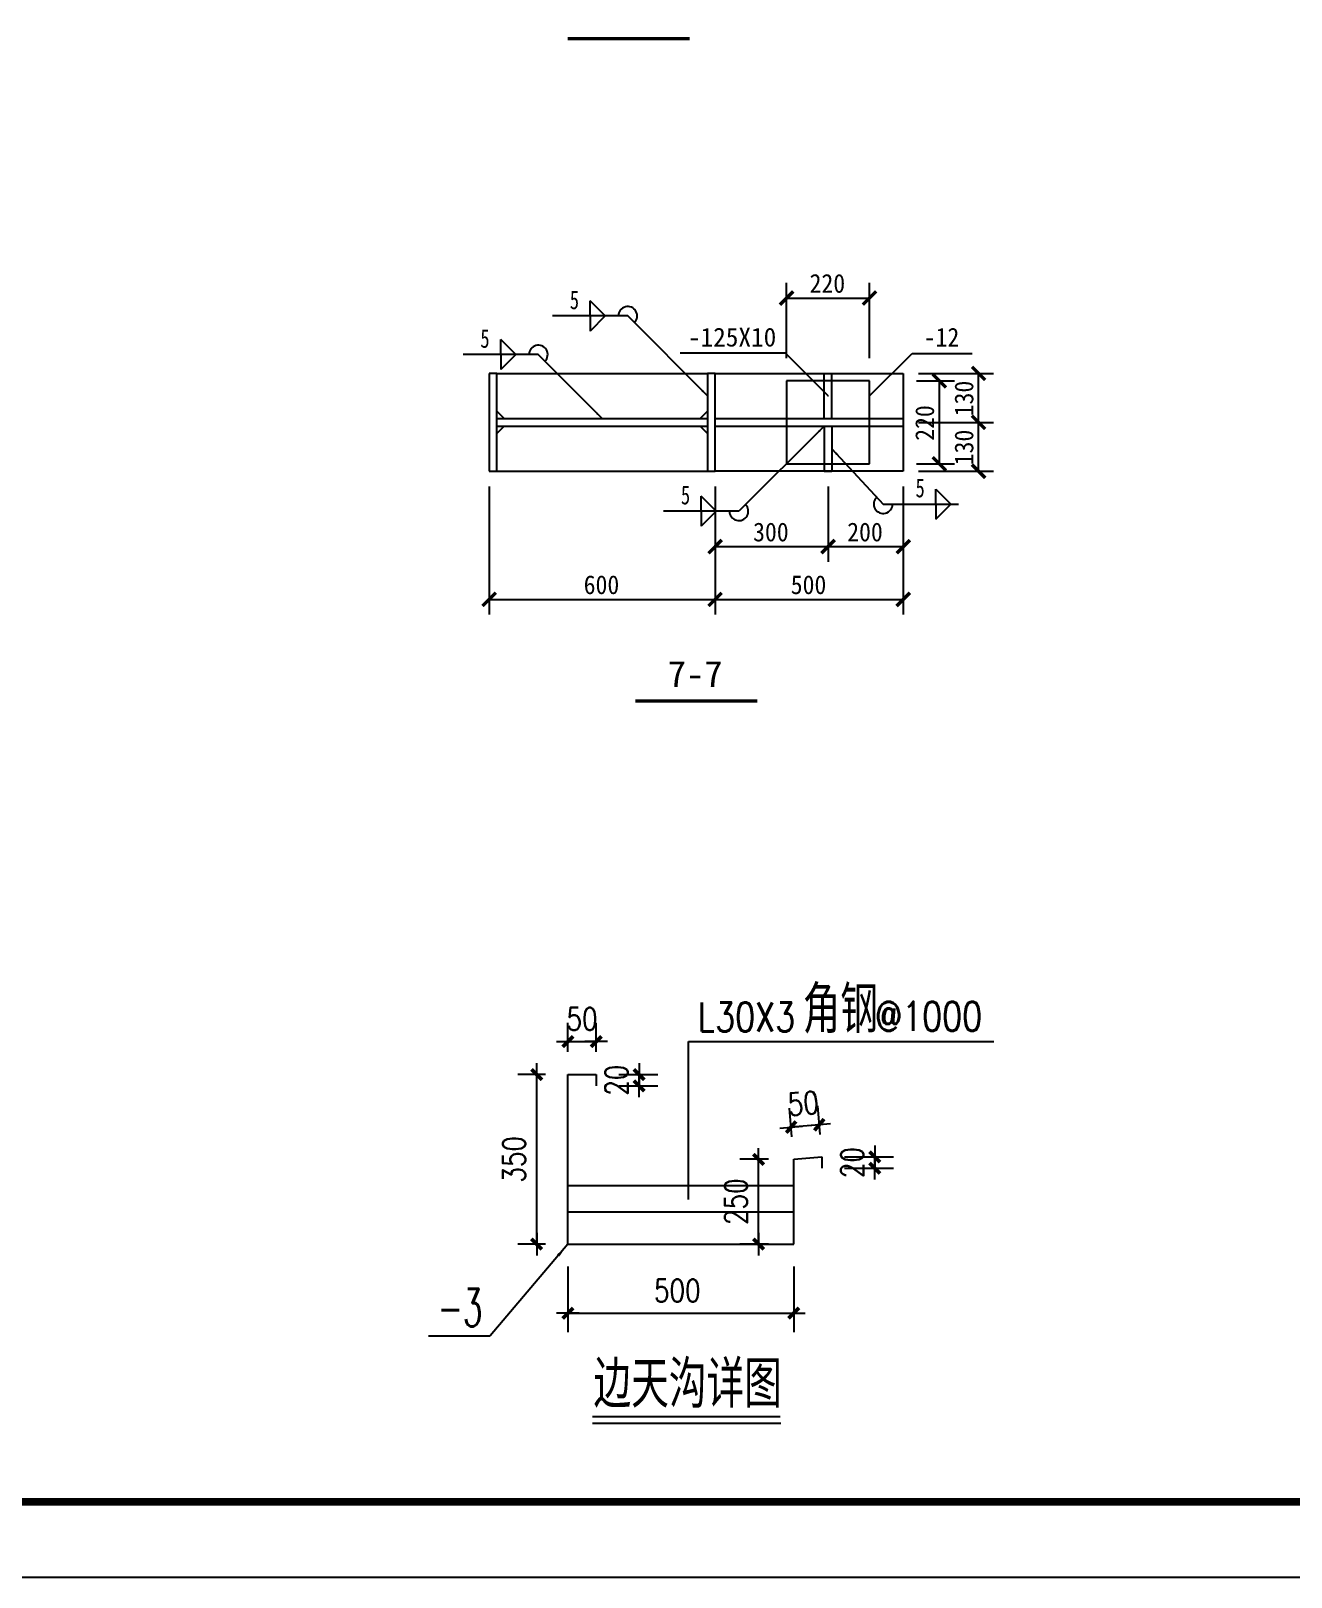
# Model space of a CAD drawing. Extents: x 40002367 to 40460080, y 192184 to 372766.
# Drawn here: x 40422964 to 40439701, y 238378 to 258901 of the extents above; entities that cross this region are included whole.
import ezdxf
from ezdxf.enums import TextEntityAlignment as Align

# ---------------------------------------------------------------- set-up
doc = ezdxf.new("R2010")
doc.units = 0
doc.header["$LTSCALE"] = 1000
doc.header["$MEASUREMENT"] = 0
doc.layers.get('0').update_dxf_attribs({"linetype": 'CONTINUOUS'})
doc.layers.get('DEFPOINTS').update_dxf_attribs({"linetype": 'CONTINUOUS'})
for name, color, linetype in [('10', 7, 'CONTINUOUS'), ('GREEN', 3, 'CONTINUOUS'), ('PUB_', 7, 'CONTINUOUS'), ('PUB_TEXT', 7, 'CONTINUOUS'), ('PUB_TITLE', 4, 'CONTINUOUS'), ('尺寸标注', 253, 'CONTINUOUS'), ('焊缝标注', 253, 'CONTINUOUS'), ('编号标注', 253, 'CONTINUOUS'), ('钢板标注', 253, 'CONTINUOUS')]:
    doc.layers.add(name, color=color, linetype=linetype)
doc.styles.add('_HZTXT', font='txt.shx', dxfattribs={"width": 0.8, "bigfont": 'hztxt.shx'})
doc.styles.add('_SIMPLEX', font='SIMPLEX', dxfattribs={"width": 0.8})
doc.styles.add('DIM_FONT', font='SIMPLEX.shx', dxfattribs={"width": 0.8})
doc.styles.add('中西', font='romans.shx', dxfattribs={"width": 0.8, "height": 350, "bigfont": 'hztxt.shx'})

# ---------------------------------------------------------------- blocks, each defined once
blk = doc.blocks.new('_DIMX')
blk.add_line((-150, 0), (150, 0))
at = {"const_width": 50}
blk.add_lwpolyline([(-70, -70), (70, 70)], dxfattribs=at)

msp = doc.modelspace()

# ---------------------------------------------------------------- linework, layer by layer
at = {"color": 0, "linetype": 'ByBlock'}
for p, q in [((40430095.9, 245348.5), (40430095.9, 245736.5)), ((40430470.9, 245348.5), (40430470.9, 245736.5)), ((40430094.9, 245486.5), (40430093.9, 245486.5)), ((40430095.9, 245486.5), (40430470.9, 245486.5)), ((40430471.9, 245486.5), (40430472.9, 245486.5)), ((40431040.5, 245049.5), (40431040.5, 245050.5)), ((40429795.9, 245048.5), (40429431, 245048.5)), ((40429681, 242799.5), (40429681, 245047.5)), ((40430770.9, 245048.5), (40431290.5, 245048.5)), ((40430770.9, 244898.5), (40431290.5, 244898.5)), ((40431040.5, 244898.5), (40431040.5, 245048.5)), ((40431040.5, 244897.5), (40431040.5, 244896.5)), ((40433071, 244222.4), (40433039.5, 244600.4)), ((40433444.7, 244253.6), (40433413.2, 244631.6)), ((40433059.2, 244351.2), (40433058.2, 244351.1)), ((40433433.9, 244382.4), (40433060.2, 244351.3)), ((40433434.9, 244382.5), (40433435.9, 244382.6)), ((40432761.8, 243923.5), (40432378.6, 243923.5)), ((40432628.6, 242799.5), (40432628.6, 243922.5)), ((40433769.6, 243954.6), (40434421.9, 243954.6)), ((40434171.9, 243955.6), (40434171.9, 243956.6)), ((40434171.9, 243954.6), (40434171.9, 243804.6)), ((40433769.6, 243804.6), (40434421.9, 243804.6)), ((40434171.9, 243803.6), (40434171.9, 243802.6)), ((40429795.9, 242798.5), (40429431, 242798.5)), ((40432761.8, 242798.5), (40432378.6, 242798.5)), ((40430095.9, 242498.5), (40430095.9, 241630.9)), ((40433095.9, 242498.5), (40433095.9, 241630.9)), ((40430096.9, 241880.9), (40433094.9, 241880.9))]:
    msp.add_line(p, q, dxfattribs=at)
for p, q in [((40430095.9, 242798.5), (40430095.9, 245048.5)), ((40430095.9, 245048.5), (40430470.9, 245048.5)), ((40430470.9, 245048.5), (40430470.9, 244898.5)), ((40433095.9, 243923.5), (40433469.6, 243954.6)), ((40433095.9, 242798.5), (40433095.9, 243923.5)), ((40433469.6, 243954.6), (40433469.6, 243804.6)), ((40430095.9, 242798.5), (40433095.9, 242798.5)), ((40430422.7, 240508.9), (40432915.6, 240508.9)), ((40430422.7, 240421.6), (40432924.4, 240421.6))]:
    msp.add_line(p, q)
msp.add_solid([(40430095.9, 242798.5), (40429951.3, 242658.8), (40429981.9, 242633)])
at = {"layer": '10', "const_width": 45}
for points in [[(40430094.2, 258798.2), (40431714.2, 258798.2)], [(40430990.2, 250005.7), (40432610.2, 250005.7)]]:
    msp.add_lwpolyline(points, dxfattribs=at)
at = {"layer": 'DEFPOINTS', "color": 0, "linetype": 'ByBlock'}
for p in [(40430470.9, 245486.5), (40429681, 245048.5), (40430095.9, 245048.5), (40430095.9, 245048.5), (40430470.9, 245048.5), (40430470.9, 245048.5), (40430470.9, 244898.5), (40431040.5, 245048.5), (40433060.2, 244351.3), (40432628.6, 243923.5), (40433095.9, 243923.5), (40433095.9, 243923.5), (40433469.6, 243954.6), (40433469.6, 243954.6), (40433469.6, 243804.6), (40434171.9, 243804.6), (40430095.9, 242798.5), (40430095.9, 242798.5), (40433095.9, 242798.5), (40433095.9, 242798.5), (40433095.9, 241880.9)]:
    msp.add_point(p, dxfattribs=at)
at = {"layer": 'PUB_'}
for p, q in [((40431698, 243389.9), (40431698, 245485.7)), ((40431698, 245485.7), (40435750.6, 245485.7)), ((40433095.9, 243570.9), (40430095.9, 243570.9)), ((40433095.9, 243222.7), (40430095.9, 243222.7))]:
    msp.add_line(p, q, dxfattribs=at)
at = {"layer": 'PUB_TEXT'}
for p in [(40430095.9, 242798.5), (40428242, 241579.8)]:
    msp.add_line(p, (40429063.5, 241579.8), dxfattribs=at)
at = {"layer": 'PUB_TITLE'}
msp.add_lwpolyline([(40385779.9, 238378), (40460079.9, 238378), (40460079.9, 280378), (40385779.9, 280378)], close=True, dxfattribs=at)
at = {"layer": 'PUB_TITLE', "const_width": 100}
msp.add_lwpolyline([(40388279.9, 239378), (40459079.9, 239378), (40459079.9, 279378), (40388279.9, 279378)], close=True, dxfattribs=at)
at = {"layer": '尺寸标注'}
for p, q in [((40433000.2, 254555.7), (40433000.2, 255555.7)), ((40434100.2, 254555.7), (40434100.2, 255555.7)), ((40433000.2, 255355.7), (40434100.2, 255355.7)), ((40434750.2, 254355.7), (40435750.2, 254355.7)), ((40435550.2, 253705.7), (40435550.2, 254355.7)), ((40434727.3, 254255.7), (40435228.8, 254255.7)), ((40435028.8, 253155.7), (40435028.8, 254255.7)), ((40434750.2, 253705.7), (40435750.2, 253705.7)), ((40434750.2, 253705.7), (40435750.2, 253705.7)), ((40435550.2, 253055.7), (40435550.2, 253705.7)), ((40434727.3, 253155.7), (40435228.8, 253155.7)), ((40434750.2, 253055.7), (40435750.2, 253055.7)), ((40429050.2, 252855.7), (40429050.2, 251155.7)), ((40432050.2, 252855.7), (40432050.2, 251855.7)), ((40432050.2, 252855.7), (40432050.2, 251155.7)), ((40432050.2, 252855.7), (40432050.2, 251155.7)), ((40433550.2, 252855.7), (40433550.2, 251855.7)), ((40433550.2, 252855.7), (40433550.2, 251855.7)), ((40434550.2, 252855.7), (40434550.2, 251855.7)), ((40434550.2, 252855.7), (40434550.2, 251155.7)), ((40432050.2, 252055.7), (40433550.2, 252055.7)), ((40433550.2, 252055.7), (40434550.2, 252055.7)), ((40429050.2, 251355.7), (40432050.2, 251355.7)), ((40432050.2, 251355.7), (40434550.2, 251355.7))]:
    msp.add_line(p, q, dxfattribs=at)
at = {"layer": '尺寸标注', "const_width": 45}
for points in [[(40432911.9, 255267.3), (40433088.6, 255444.1)], [(40434011.9, 255267.3), (40434188.6, 255444.1)], [(40434940.4, 254344.1), (40435117.2, 254167.3)], [(40435461.9, 254444.1), (40435638.6, 254267.3)], [(40435461.9, 253794.1), (40435638.6, 253617.3)], [(40435461.9, 253794.1), (40435638.6, 253617.3)], [(40434940.4, 253244.1), (40435117.2, 253067.3)], [(40435461.9, 253144.1), (40435638.6, 252967.3)], [(40431961.9, 251967.3), (40432138.6, 252144.1)], [(40433461.9, 251967.3), (40433638.6, 252144.1)], [(40433461.9, 251967.3), (40433638.6, 252144.1)], [(40434461.9, 251967.3), (40434638.6, 252144.1)], [(40428961.9, 251267.3), (40429138.6, 251444.1)], [(40431961.9, 251267.3), (40432138.6, 251444.1)], [(40431961.9, 251267.3), (40432138.6, 251444.1)], [(40434461.9, 251267.3), (40434638.6, 251444.1)]]:
    msp.add_lwpolyline(points, dxfattribs=at)
at = {"layer": '尺寸标注', "color": 3}
for points in [[(40429150.2, 254355.7), (40429050.2, 254355.7)], [(40429050.2, 254355.7), (40429050.2, 253055.7)], [(40429150.2, 253055.7), (40429150.2, 254355.7)], [(40432050.2, 254355.7), (40431950.2, 254355.7)], [(40431950.2, 254355.7), (40431950.2, 253055.7)], [(40432050.2, 253055.7), (40432050.2, 254355.7)], [(40429150.2, 253755.7), (40431950.2, 253755.7)], [(40429150.2, 253655.7), (40431950.2, 253655.7)], [(40429050.2, 253055.7), (40429150.2, 253055.7)], [(40431950.2, 253055.7), (40432050.2, 253055.7)]]:
    msp.add_lwpolyline(points, dxfattribs=at)
at = {"layer": '焊缝标注'}
for p, q in [((40430590.8, 255117.6), (40430390.8, 255317.6)), ((40430390.8, 255117.6), (40430390.8, 255317.6)), ((40430890.8, 255117.6), (40429890.8, 255117.6)), ((40430590.8, 255117.6), (40430390.8, 254917.6)), ((40430390.8, 255117.6), (40430390.8, 254917.6)), ((40431950.2, 254055.7), (40430890.8, 255117.6)), ((40429402.7, 254605.2), (40429202.7, 254805.2)), ((40429202.7, 254605.2), (40429202.7, 254805.2)), ((40429702.7, 254605.2), (40428702.7, 254605.2)), ((40429402.7, 254605.2), (40429202.7, 254405.2)), ((40429202.7, 254605.2), (40429202.7, 254405.2)), ((40430550.2, 253755.7), (40429702.7, 254605.2)), ((40433500.2, 253655.7), (40432366.6, 252526.6)), ((40433600.2, 253355.7), (40434282.5, 252620.8)), ((40432066.6, 252526.6), (40431866.6, 252726.6)), ((40431866.6, 252526.6), (40431866.6, 252726.6)), ((40434982.5, 252820.8), (40435182.5, 252620.8)), ((40434982.5, 252620.8), (40434982.5, 252820.8)), ((40432366.6, 252526.6), (40431366.6, 252526.6)), ((40432066.6, 252526.6), (40431866.6, 252326.6)), ((40431866.6, 252526.6), (40431866.6, 252326.6)), ((40434282.5, 252620.8), (40435282.5, 252620.8)), ((40434982.5, 252420.8), (40435182.5, 252620.8)), ((40434982.5, 252620.8), (40434982.5, 252420.8))]:
    msp.add_line(p, q, dxfattribs=at)
at = {"layer": '焊缝标注', "color": 2}
for points in [[(40433500.2, 253755.7), (40433500.2, 254355.7)], [(40433500.2, 254355.7), (40433600.2, 254355.7)], [(40433600.2, 253755.7), (40433600.2, 254355.7)], [(40432050.2, 253755.7), (40434550.2, 253755.7)], [(40432050.2, 253655.7), (40434550.2, 253655.7)], [(40433500.2, 253655.7), (40433500.2, 253055.7)], [(40433600.2, 253655.7), (40433600.2, 253055.7)], [(40433500.2, 253055.7), (40433600.2, 253055.7)]]:
    msp.add_lwpolyline(points, dxfattribs=at)
at = {"layer": '焊缝标注'}
for centre, start, end in [((40430890.8, 255117.6), 314.93158, 180.00001), ((40429702.7, 254605.2), 314.93155, 180.00001), ((40434282.5, 252620.8), 132.87365, 0), ((40432366.6, 252526.6), 179.99999, 44.88593)]:
    msp.add_arc(centre, 125, start, end, dxfattribs=at)
for points in [[(40431950.2, 254055.7), (40431890.2, 254137.1), (40431869, 254115.9)], [(40430550.2, 253755.7), (40430490.2, 253837.1), (40430469, 253815.9)], [(40433500.2, 253655.7), (40433418.8, 253595.7), (40433440, 253574.5)], [(40433600.2, 253355.7), (40433657.3, 253272.2), (40433679.3, 253292.6)]]:
    msp.add_solid(points, dxfattribs=at)
at = {"layer": '编号标注', "color": 2}
for points in [[(40429150.2, 254355.7), (40431950.2, 254355.7)], [(40432050.2, 254355.7), (40434550.2, 254355.7)], [(40432050.2, 253055.7), (40432050.2, 254355.7)], [(40434550.2, 254355.7), (40434550.2, 253055.7)], [(40434100.2, 254255.7), (40433000.2, 254255.7)], [(40433000.2, 254255.7), (40433000.2, 253155.7)], [(40434100.2, 253155.7), (40434100.2, 254255.7)], [(40429150.2, 253855.7), (40429250.2, 253755.7)], [(40431950.2, 253855.7), (40431850.2, 253755.7)], [(40429150.2, 253555.7), (40429250.2, 253655.7)], [(40431950.2, 253555.7), (40431850.2, 253655.7)], [(40429150.2, 253055.7), (40431950.2, 253055.7)], [(40434550.2, 253055.7), (40432050.2, 253055.7)], [(40433000.2, 253155.7), (40434100.2, 253155.7)]]:
    msp.add_lwpolyline(points, dxfattribs=at)
at = {"layer": '钢板标注'}
for p, q in [((40432985.2, 254622), (40431585.2, 254622)), ((40433550.2, 254055.7), (40432985.2, 254622)), ((40434100.2, 254055.7), (40434666.1, 254621.1)), ((40434666.1, 254621.1), (40435466.1, 254621.1))]:
    msp.add_line(p, q, dxfattribs=at)
at = {"layer": '钢板标注', "const_width": 10}
for points in [[(40433555.2, 254055.7, 1), (40433545.2, 254055.7, 1), (40433555.2, 254055.7, 1)], [(40434105.2, 254055.7, 1), (40434095.2, 254055.7, 1), (40434105.2, 254055.7, 1)]]:
    msp.add_lwpolyline(points, format="xyb", dxfattribs=at)

# ---------------------------------------------------------------- block references
at = {"color": 0, "linetype": 'ByBlock'}
for p in [(40430095.9, 245486.5), (40433095.9, 241880.9)]:
    msp.add_blockref('_DIMX', p, dxfattribs=at)
for p, rotation in [((40430470.9, 245486.5), 180), ((40429681, 245048.5), 90), ((40431040.5, 245048.5), 270), ((40431040.5, 244898.5), 90), ((40433060.2, 244351.3), 4.763641669260648), ((40433433.9, 244382.4), 184.7636416692606), ((40432628.6, 243923.5), 90), ((40434171.9, 243954.6), 270), ((40434171.9, 243804.6), 90), ((40429681, 242798.5), 270), ((40432628.6, 242798.5), 270), ((40430095.9, 241880.9), 180)]:
    msp.add_blockref('_DIMX', p, dxfattribs=dict(at, rotation=rotation))

# ---------------------------------------------------------------- texts
at = {"color": 7, "linetype": 'ByBlock', "char_height": 300, "attachment_point": 5, "style": 'DIM_FONT'}
for s, insert in [('\\A1;50', (40430283.4, 245786.5)), ('500', (40431548.6, 242180.9))]:
    msp.add_mtext(s, dxfattribs=dict(at, insert=insert))
for s, insert, rotation in [('\\A1;20', (40430740.5, 244973.5), 90), ('\\A1;50', (40433222.2, 244665.8), 4.76364), ('350', (40429381, 243923.5), 90), ('\\A1;20', (40433871.9, 243879.6), 90), ('250', (40432328.6, 243361), 90)]:
    msp.add_mtext(s, dxfattribs=dict(at, insert=insert, rotation=rotation))
at = {"layer": '10', "width": 0.781076}
msp.add_text('7-7', height=350, dxfattribs=at).set_placement((40431422.2, 250191.2), (40432151.2, 250191.2), align=Align.FIT)
at = {"layer": 'GREEN', "style": '中西', "width": 0.8}
for s, p in [('L30X3', (40431823, 245618.1)), ('@1000', (40434175.5, 245627.8))]:
    msp.add_text(s, height=388.13, dxfattribs=at).set_placement(p)
at = {"layer": 'PUB_TEXT'}
for s, height, style, width, p in [('角钢', 625, '_HZTXT', 0.8, (40433214.1, 245597.9)), ('-3', 500, '_SIMPLEX', 0.6, (40428367, 241704.8)), ('边天沟详图', 625, '_HZTXT', 0.8, (40430436.3, 240625.2))]:
    msp.add_text(s, height=height, dxfattribs=dict(at, style=style, width=width)).set_placement(p)
at = {"layer": '尺寸标注'}
for s, width, p, p2 in [('220', 0.756006, (40433305.2, 255425.7), (40433777.7, 255425.7)), ('300', 0.810006, (40432555.2, 252125.7), (40433027.7, 252125.7)), ('200', 0.810006, (40433805.2, 252125.7), (40434277.7, 252125.7)), ('600', 0.810006, (40430305.2, 251425.7), (40430777.7, 251425.7)), ('500', 0.810006, (40433055.2, 251425.7), (40433527.7, 251425.7))]:
    msp.add_text(s, height=250, dxfattribs=dict(at, width=width)).set_placement(p, p2, align=Align.FIT)
for s, width, p, p2 in [('130', 0.872307, (40435480.2, 253785.7), (40435480.2, 254258.2)), ('220', 0.756, (40434958.8, 253460.7), (40434958.8, 253933.2)), ('130', 0.872307, (40435480.2, 253135.7), (40435480.2, 253608.2))]:
    msp.add_text(s, height=250, rotation=90, dxfattribs=dict(at, width=width)).set_placement(p, p2, align=Align.FIT)
at = {"layer": '焊缝标注'}
for width, p, p2 in [(0.735022, (40430120.8, 255207.6), (40430243.3, 255207.6)), (0.735022, (40428932.7, 254695.2), (40429055.2, 254695.2)), (0.734985, (40431596.6, 252616.6), (40431719.1, 252616.6)), (0.734985, (40434712.5, 252710.8), (40434835, 252710.8))]:
    msp.add_text('5', height=250, dxfattribs=dict(at, width=width)).set_placement(p, p2, align=Align.FIT)
at = {"layer": '钢板标注'}
for s, width, p, p2 in [('-125X10', 0.803998, (40431690.2, 254712), (40432862.7, 254712)), ('-12', 0.809996, (40434821.1, 254711.1), (40435293.6, 254711.1))]:
    msp.add_text(s, height=250, dxfattribs=dict(at, width=width)).set_placement(p, p2, align=Align.FIT)

doc.saveas('drawing.dxf')
